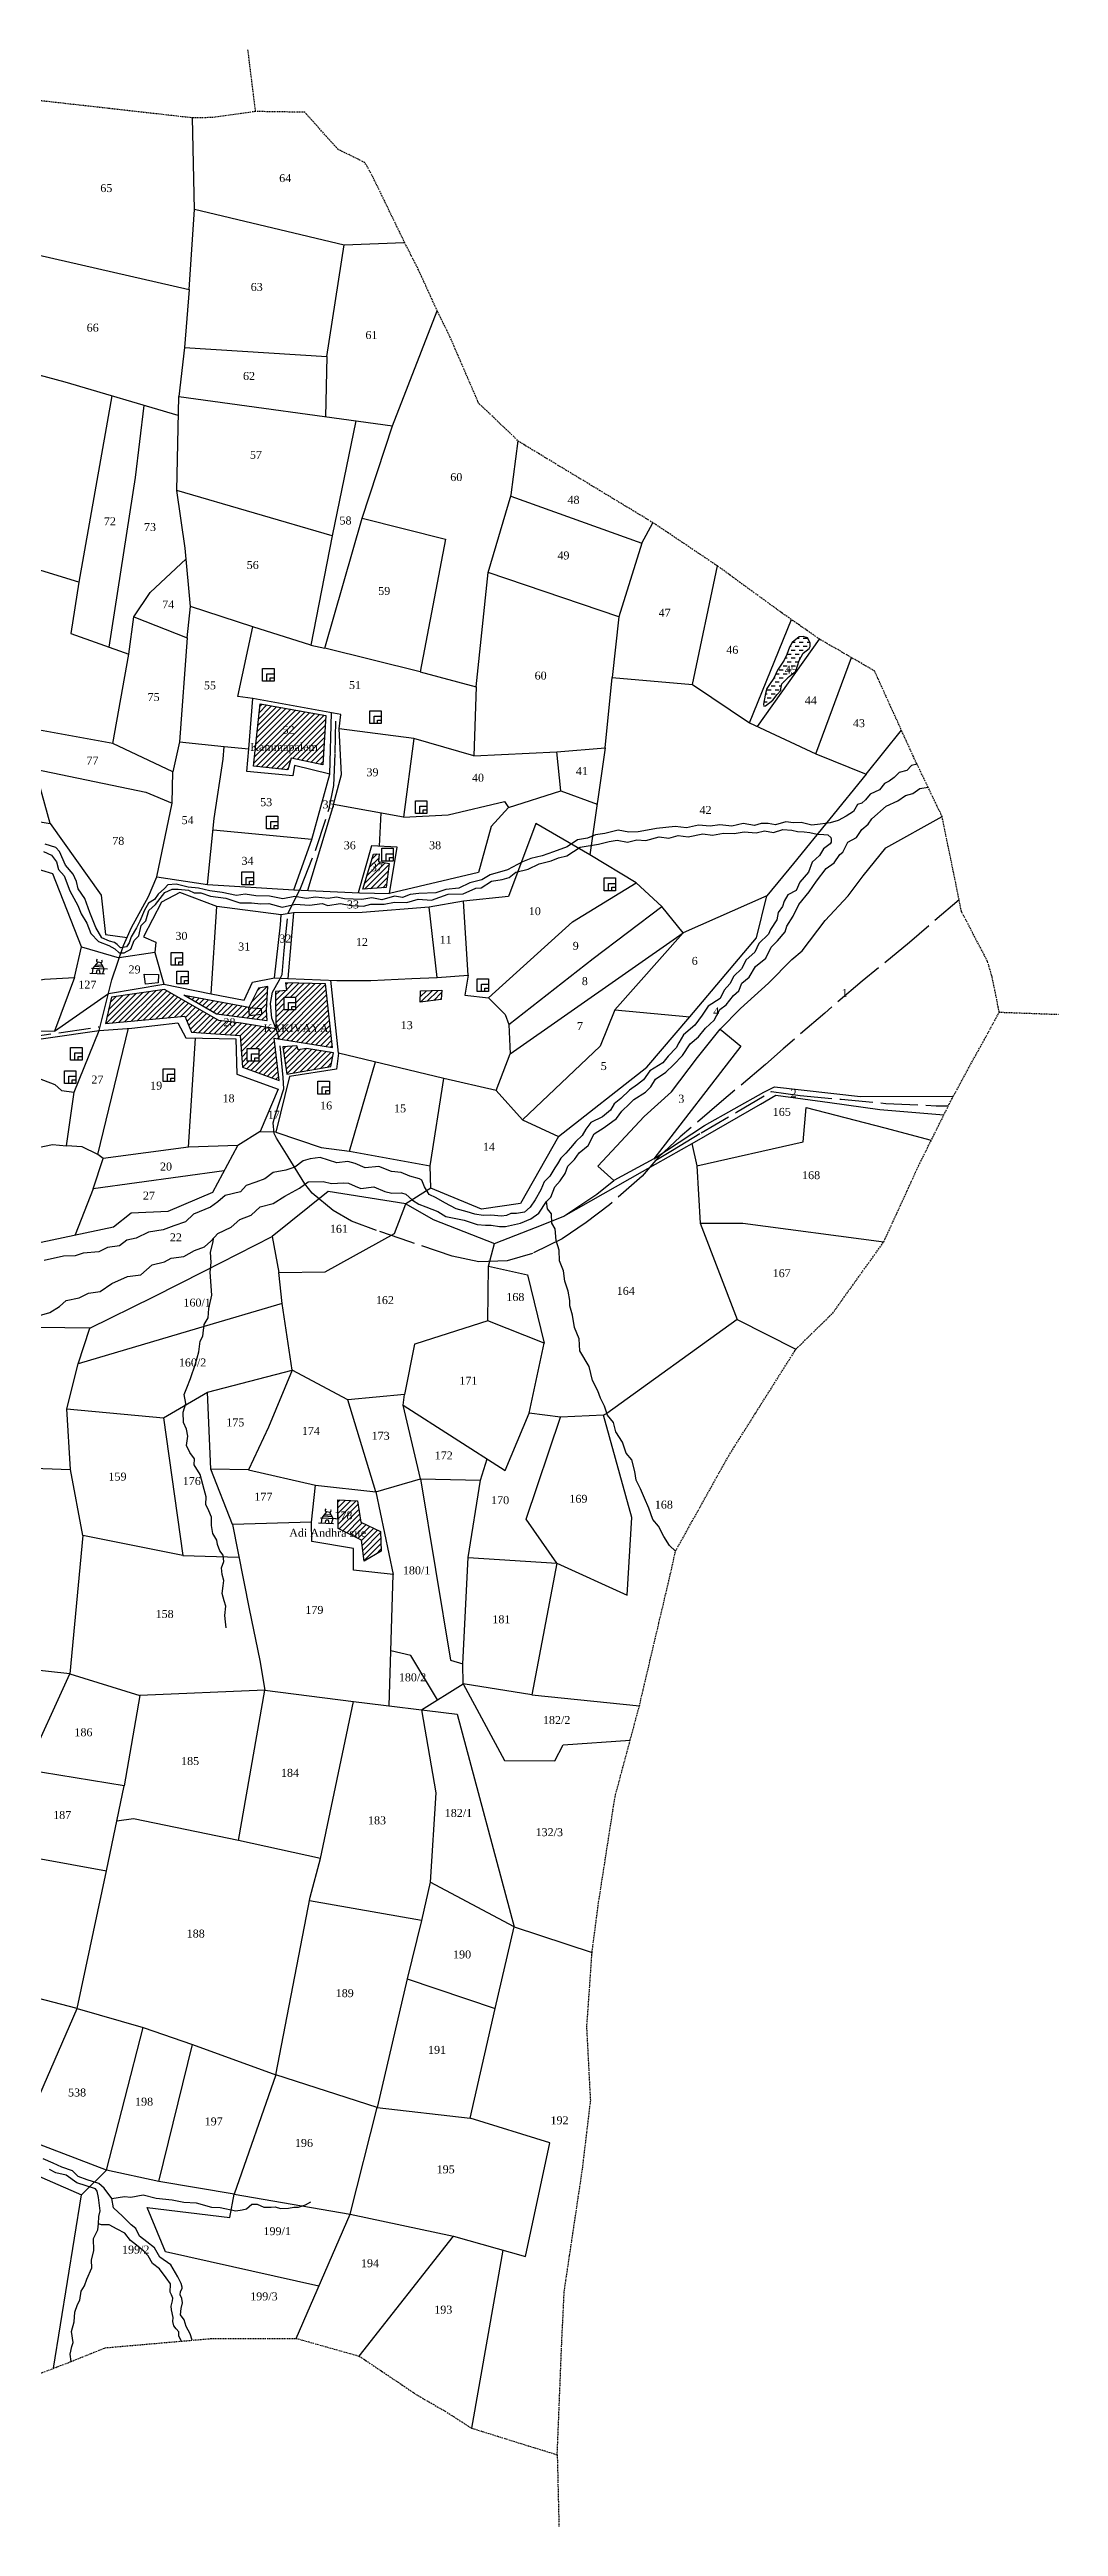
# Model space of a CAD drawing. Header units: millimetres. Extents: x -1313 to 15, y 257 to 1739.
# Drawn here: x -364 to 15, y 807 to 1739 of the extents above; entities that cross this region are included whole.
import ezdxf

# ---------------------------------------------------------------- set-up
doc = ezdxf.new("R2010")
doc.units = ezdxf.units.MM
doc.header["$MEASUREMENT"] = 0
doc.linetypes.add('ACAD_ISO02W100', pattern=[15, 12, -3])
doc.linetypes.add('BORDER', pattern=[1.75, 0.5, -0.25, 0.5, -0.25, 0, -0.25])
for name, color, linetype in [('CARTTRACK', 30, 'ACAD_ISO02W100'), ('NALA', 4, 'Continuous'), ('SQUAREWELL', 5, 'Continuous'), ('SURVEY_BND', 7, 'Continuous'), ('SURVEY_NO', 7, 'Continuous'), ('VILLAGE_AREA', 1, 'Continuous'), ('WATER_BODY', 4, 'Continuous')]:
    doc.layers.add(name, color=color, linetype=linetype)
doc.layers.add('VILL_BOUNDARY', color=6, linetype='BORDER', lineweight=30)
doc.styles.get("Standard").update_dxf_attribs({"font": 'times.ttf'})

# ---------------------------------------------------------------- blocks, each defined once
blk = doc.blocks.new('1')
at = {"layer": 'VILLAGE_AREA'}
for points in [[(-349.38, 1391.95), (-343.8, 1391.68)], [(-348.63, 1393.79), (-342.61, 1393.51)], [(-348.26, 1391.9), (-348.06, 1393.76), (-346.21, 1396.03)], [(-347.46, 1394.5), (-344.3, 1394.28)], [(-347.02, 1395.04), (-344.47, 1394.94)], [(-346.86, 1391.83), (-346.57, 1393.09), (-345.78, 1393.11), (-345.54, 1391.76)], [(-344.47, 1391.71), (-343.91, 1393.57), (-345.12, 1395.76), (-346.21, 1396.03)]]:
    blk.add_lwpolyline(points, dxfattribs=at)
for centre, radius, start, end in [((-346.25, 1396.64), 0.612, 123.29289, 273.62181), ((-345.43, 1396.46), 0.768, 293.70756, 27.17303)]:
    blk.add_arc(centre, radius, start, end, dxfattribs=at)

msp = doc.modelspace()

# ---------------------------------------------------------------- hatches: boundary and pattern name
at = {"layer": 'VILLAGE_AREA'}
h = msp.add_hatch(dxfattribs=at)
h.set_pattern_fill('ANSI31', color=256, scale=12, style=0)
h.paths.add_polyline_path([(-285.3, 1493.28), (-287.75, 1469.79), (-274.79, 1468.36), (-273.59, 1472.82), (-261.72, 1470.28), (-260.56, 1488.86)])
h.paths.add_polyline_path([(-289.97, 1473.59), (-263.11, 1473.59), (-263.11, 1479.63), (-289.97, 1479.63)], flags=9)
h.paths.add_polyline_path([(-277.58, 1481.14), (-271.63, 1481.14), (-271.63, 1485.71), (-277.58, 1485.71)], flags=24)
h = msp.add_hatch(dxfattribs=at)
h.set_pattern_fill('ANSI31', color=256, scale=12, style=0)
h.paths.add_polyline_path([(-246.61, 1423.47), (-237.82, 1424.1), (-236.74, 1433.12), (-240.76, 1433.95), (-240.48, 1436.77), (-242.59, 1436.73)])
h.paths.add_polyline_path([(-244.35, 1429.42), (-238.39, 1429.42), (-238.39, 1434), (-244.35, 1434)], flags=24)
h = msp.add_hatch(dxfattribs=at)
h.set_pattern_fill('ANSI31', color=256, scale=12, style=0)
h.paths.add_polyline_path([(-284.9, 1378.63), (-284.73, 1376.31), (-289.27, 1375.87), (-289.54, 1378.98), (-313.75, 1383.54), (-301.64, 1376.55), (-282.62, 1374.06), (-282.84, 1377.98), (-282.31, 1386.92), (-285.88, 1386.29), (-289.54, 1378.98)])
h.paths.add_polyline_path([(-289.54, 1378.98), (-289.27, 1375.87), (-284.73, 1376.31), (-284.9, 1378.63)], flags=17)
h.paths.add_polyline_path([(-291.94, 1356.55), (-278.07, 1351.49), (-280, 1367.42), (-278.06, 1367.11), (-278.76, 1369.53), (-279.3, 1370.98), (-292.44, 1373.07), (-300.8, 1374.1), (-321.25, 1385.71), (-341.19, 1382.86), (-343.48, 1373.01), (-313.61, 1375.72), (-311.11, 1369.65), (-292.74, 1368.44)])
h.paths.add_polyline_path([(-290.09, 1363.57), (-285.79, 1363.57), (-285.79, 1358.78), (-290.09, 1358.78)], flags=16)
h.paths.add_polyline_path([(-258.71, 1356.77), (-257.68, 1361.94), (-267.81, 1363.49), (-270.92, 1363.1), (-271.49, 1364.52), (-276.74, 1364.16), (-275.22, 1353.92)])
h.paths.add_polyline_path([(-284.7, 1368.87), (-259.3, 1368.87), (-259.3, 1373.47), (-284.7, 1373.47)], flags=9)
h.paths.add_polyline_path([(-299.81, 1371.1), (-293.86, 1371.1), (-293.86, 1375.67), (-299.81, 1375.67)], flags=24)
h = msp.add_hatch(dxfattribs=at)
h.set_pattern_fill('ANSI31', color=256, scale=12, style=0)
h.paths.add_polyline_path([(-260.63, 1387.86), (-275.69, 1388.3), (-275.31, 1385.41), (-279.44, 1385.05), (-279.3, 1370.98), (-278.76, 1369.53), (-278.06, 1367.11), (-258.06, 1363.93)])
h.paths.add_polyline_path([(-271.89, 1378.09), (-273.29, 1378.09), (-274.56, 1378.09), (-276.19, 1378.09), (-276.19, 1382.89), (-271.89, 1382.89)], flags=16)
h.paths.add_polyline_path([(-284.7, 1368.87), (-259.3, 1368.87), (-259.3, 1373.47), (-284.7, 1373.47)], flags=9)
h = msp.add_hatch(dxfattribs=at)
h.set_pattern_fill('ANSI31', color=256, scale=12, style=0)
h.paths.add_polyline_path([(-224.89, 1385.24), (-225.09, 1381.01), (-217.13, 1381.98), (-216.94, 1385.47)])
h = msp.add_hatch(dxfattribs=at)
h.set_pattern_fill('ANSI31', color=256, scale=12, style=0)
h.paths.add_polyline_path([(-246.14, 1170.57), (-239.78, 1174.39), (-239.95, 1181.81), (-247.38, 1185.3), (-248.67, 1193.33), (-255.99, 1193.73), (-255.88, 1182.93), (-247.15, 1178.49)])
h.paths.add_polyline_path([(-275.08, 1178.94), (-245.22, 1178.94), (-245.22, 1183.64), (-275.08, 1183.64)], flags=9)
h.paths.add_polyline_path([(-258.07, 1185.51), (-249.89, 1185.51), (-249.89, 1190.09), (-258.07, 1190.09)], flags=9)
at = {"layer": 'WATER_BODY'}
h = msp.add_hatch(dxfattribs=at)
h.set_pattern_fill('DASH', color=256, scale=12, style=0)
h.paths.add_polyline_path([(-80.99, 1512.26), (-78.73, 1514.03), (-78.3, 1514.87), (-78.3, 1516.21), (-78.73, 1516.99), (-79.36, 1518.05), (-80.92, 1518.61), (-82.54, 1518.4), (-85.16, 1516.36), (-86.15, 1514.59), (-87.07, 1511.84), (-88.13, 1509.65), (-90.6, 1505.91), (-92.01, 1502.95), (-93.64, 1500.48), (-94.7, 1499), (-95.19, 1497.09), (-95.69, 1494.55), (-95.9, 1493.07), (-95.83, 1492.36), (-95.12, 1492.5), (-92.36, 1494.69), (-90.74, 1496.74), (-89.4, 1498.29), (-89.4, 1498.93), (-89.04, 1500.76), (-86.29, 1503.51), (-83.67, 1505.56), (-82.54, 1509.51)])
h.paths.add_polyline_path([(-88.66, 1503.74), (-82.71, 1503.74), (-82.71, 1508.31), (-88.66, 1508.31)], flags=24)

# ---------------------------------------------------------------- linework, layer by layer
at = {"layer": 'CARTTRACK'}
for points in [[(-22.33, 1419.54), (-40.98, 1403.44), (-58.74, 1388.9), (-72.85, 1376.88), (-88.45, 1363.42), (-95.19, 1357.55), (-111.67, 1343.62), (-127.19, 1330.32), (-135.37, 1322.67), (-136.39, 1321.5), (-141.49, 1315.47), (-153.87, 1304.67), (-162.59, 1298.11), (-171.69, 1291.92), (-182.74, 1286.44), (-192.38, 1283.63), (-202.96, 1283.23), (-213.05, 1285.35), (-228.88, 1290.76), (-241.43, 1295.06), (-250.83, 1298.58), (-257.73, 1302.58), (-265.72, 1309.07), (-268.5, 1312.58), (-274.69, 1322.83), (-279.08, 1329.8), (-279.94, 1331.6), (-280.33, 1335.51), (-279.55, 1338.33), (-276.33, 1348.42), (-276.57, 1352.65), (-277.98, 1366.81), (-278.76, 1369.53), (-280.8, 1375.01), (-281.35, 1380.42), (-280.64, 1384.8), (-277.98, 1389.34), (-276.96, 1391.45), (-276.25, 1400.38), (-274.76, 1414.46), (-269.9, 1424.09), (-264.25, 1438.47), (-259.31, 1453.81), (-257.51, 1462.5), (-257.03, 1474.71), (-256.79, 1488.57)], [(-823.74, 1394), (-794.67, 1392.4), (-767.27, 1391.77), (-744.65, 1391.21), (-733.18, 1390.1), (-717.34, 1388.01), (-697.27, 1381.48), (-677.99, 1376.95), (-651.62, 1370.03), (-623.45, 1365.45), (-604.09, 1362.9), (-583.86, 1369.35), (-569.28, 1368.95), (-537.42, 1367.92), (-508.43, 1368.07), (-475.93, 1369.67), (-450.13, 1371.74), (-424.41, 1369.83), (-397, 1367.68), (-386.33, 1366.96), (-375.83, 1367.28), (-345.88, 1371.74)], [(-136.39, 1321.5), (-130.11, 1325.32), (-119.35, 1331.8), (-106, 1339.64), (-92.94, 1347.34), (-82.12, 1345.92), (-66.66, 1344.43), (-49.85, 1342.89), (-30.96, 1342.02), (-26.36, 1341.92)]]:
    msp.add_lwpolyline(points, dxfattribs=at)
at = {"layer": 'NALA'}
for points in [[(-38.14, 1470.56), (-40.17, 1470.08), (-42.03, 1468.16), (-44.88, 1467.36), (-46.8, 1465.56), (-48.6, 1464.14), (-50.4, 1463.33), (-52.32, 1460.85), (-55.73, 1459.31), (-57.47, 1457.14), (-58.89, 1455.9), (-60.57, 1455.41), (-61.99, 1452.74), (-64.78, 1450.95), (-67.76, 1449.34), (-70.86, 1448.41), (-74.64, 1447.91), (-77.68, 1447.54), (-81.71, 1448.59), (-84.56, 1448.41), (-87.54, 1448.84), (-91.32, 1447.73), (-94.17, 1448.22), (-96.76, 1448.19), (-99.24, 1447.51), (-103.51, 1448.19), (-107.79, 1447.2), (-112.38, 1447.76), (-115.98, 1447.26), (-120.32, 1447.57), (-124.9, 1446.58), (-129.12, 1447.14), (-136.13, 1446.33), (-139.47, 1445.65), (-143.01, 1445.09), (-146.54, 1444.91), (-150.56, 1445.76), (-155.64, 1444.4), (-159.11, 1443.9), (-162.15, 1442.67), (-165.81, 1442.11), (-169.72, 1439.45), (-174.92, 1437.59), (-179.14, 1436.04), (-183.48, 1435.05), (-186.58, 1433.81), (-192.16, 1430.84), (-198.67, 1428.86), (-201.83, 1427), (-206.36, 1425.89), (-210.55, 1423.86), (-215.45, 1423.43), (-219.17, 1422.07), (-225.56, 1421.88), (-228.84, 1421.51), (-231.76, 1420.39), (-234.73, 1420.83), (-239.45, 1419.47), (-243.29, 1420.21), (-246.95, 1419.59), (-253.52, 1419.84), (-256.56, 1420.52), (-259.66, 1420.02), (-264.48, 1420.52), (-267.77, 1420.02), (-272.17, 1420.71), (-276.76, 1419.9), (-281.72, 1420.89), (-286.92, 1420.95), (-290.83, 1421.57), (-294.12, 1421.08), (-299.57, 1422.19), (-304.22, 1422.93), (-308.38, 1423.93), (-312.34, 1424.3), (-316.81, 1425.41), (-319.97, 1425.1), (-321.27, 1423.74), (-323.61, 1421.68), (-324.97, 1419.64), (-327.26, 1418.21), (-328.75, 1415.55), (-330.55, 1411.4), (-331.79, 1408.99), (-333.71, 1405.58), (-334.46, 1403.29), (-335.57, 1401.8), (-337.74, 1401.43), (-338.98, 1402.67), (-340.1, 1403.41), (-341.9, 1403.91), (-344.81, 1405.15), (-347.11, 1409.05), (-349.28, 1414.75), (-351.2, 1419.95), (-353.74, 1423.6), (-354.3, 1426.39), (-355.57, 1429.16), (-358.42, 1432.57), (-360.71, 1437.71), (-362.08, 1439.19), (-366.17, 1440.43)], [(-370.04, 1262.53), (-364.32, 1264.22), (-360.69, 1266.44), (-358.16, 1268.75), (-353.37, 1269.75), (-349.86, 1271.44), (-345.48, 1272.14), (-341.04, 1275.12), (-335.2, 1277.74), (-330.17, 1278.38), (-325.91, 1282.12), (-321.17, 1283.29), (-318.78, 1284.63), (-313.93, 1285.21), (-309.95, 1287.55), (-306.23, 1288.87), (-303.78, 1291.03), (-301.21, 1293.95), (-296.18, 1296.28), (-292.91, 1299.14), (-288.64, 1300.78), (-285.25, 1303.93), (-280.4, 1305.27), (-276.02, 1307.96), (-270.44, 1310.97), (-267.17, 1313.36), (-261.56, 1313.48), (-258.46, 1312.78), (-253.9, 1313.01), (-251.97, 1312.9), (-249.52, 1311.79), (-247.36, 1310.85), (-242.45, 1311.44), (-238.3, 1309.74), (-235.73, 1309.16), (-232.1, 1309.28), (-230.47, 1308.69), (-227.95, 1306.48), (-225.5, 1304.96), (-222.87, 1303.97), (-218.37, 1302.16), (-215.39, 1300.29), (-208.56, 1298.92), (-203.65, 1297.29), (-200.5, 1297.11), (-198.33, 1297.06), (-195.24, 1296.53), (-192.96, 1296.53), (-187.35, 1297.76), (-183.43, 1299.39), (-180.39, 1301.61), (-177.47, 1305.93), (-175.89, 1307.62), (-174.38, 1311.53), (-172.39, 1313.75), (-170.55, 1316.54), (-169.5, 1319.28), (-166.99, 1321.79), (-165.29, 1324.3), (-161.85, 1327.04), (-159.63, 1331.42), (-155.89, 1333.76), (-151.15, 1337.2), (-149.15, 1339.98), (-146.29, 1342.78), (-144.65, 1344.36), (-140.33, 1347.1), (-138.34, 1349.15), (-136.53, 1351.95), (-132.67, 1354.63), (-129.81, 1357.43), (-126.35, 1360.93), (-123.54, 1365.31), (-120.33, 1367.93), (-117.7, 1371.14), (-114.43, 1374.18), (-112.38, 1378.26), (-109.93, 1380.01), (-107.24, 1383.51), (-105.23, 1385.25), (-104.01, 1388.11), (-101.32, 1390.33), (-98.92, 1394.41), (-95.07, 1397.51), (-93.02, 1401.71), (-90.63, 1404.1), (-87.75, 1407.47), (-87.1, 1409.58), (-84.77, 1413.31), (-82.6, 1417.75), (-78.69, 1422.47), (-75.94, 1426.56), (-72.37, 1431.22), (-69.27, 1433.38), (-67.22, 1436.59), (-66, 1437.46), (-64.13, 1441.2), (-60.91, 1443.01), (-58.87, 1445.92), (-56.47, 1447.97), (-55.13, 1450.01), (-49.8, 1454.72), (-45.41, 1456.76), (-42.43, 1458.75), (-39.69, 1459.56), (-37.11, 1461.37), (-33.99, 1461.88)], [(-366.73, 1437.66), (-363.75, 1436.3), (-361.89, 1433.76), (-361.09, 1430.91), (-358.98, 1428.56), (-356.84, 1422.93), (-353.8, 1417.42), (-352.56, 1414.26), (-350.45, 1410.67), (-348.97, 1406.83), (-346.11, 1403.86), (-342.13, 1402.28), (-339.96, 1401.05), (-338.29, 1399.5), (-336.43, 1399.56), (-333.95, 1400.92), (-332.59, 1404.14), (-330.91, 1406), (-329.98, 1409.78), (-328.31, 1411.63), (-327.13, 1415.47), (-324.65, 1417.76), (-321.1, 1422.2), (-318.31, 1423.5), (-316.08, 1423.5), (-312.23, 1423.13), (-310.13, 1422.14), (-307.58, 1422.08), (-303.93, 1420.84), (-298.16, 1420.09), (-292.89, 1418.42), (-288.55, 1418.42), (-284.95, 1417.99), (-281.92, 1418.05), (-277.02, 1416.69), (-271.93, 1417.86), (-266.66, 1417.49), (-261.89, 1418.05), (-259.79, 1417.42), (-255.14, 1418.16), (-250.92, 1417.42), (-246.34, 1417.11), (-243.67, 1417.85), (-238.59, 1417.85), (-234.74, 1418.66), (-230.09, 1418.47), (-225.75, 1419.71), (-220.79, 1419.4), (-214.47, 1421.63), (-208.83, 1421.75), (-204.05, 1423.92), (-202.13, 1424.04), (-198.16, 1426.46), (-194.19, 1427.08), (-191.54, 1427.84), (-189.06, 1429.88), (-184.48, 1431), (-180.32, 1433.04), (-175.73, 1434.16), (-173.07, 1435.33), (-169.91, 1436.08), (-164.82, 1439.3), (-157.94, 1440.41), (-153.91, 1441.46), (-150.9, 1441.92), (-147.06, 1441.24), (-143.52, 1442.05), (-140.17, 1441.86), (-135.15, 1443.22), (-131.49, 1442.73), (-127.96, 1443.66), (-124.24, 1443.22), (-118.72, 1444.34), (-115.13, 1443.78), (-110.97, 1444.59), (-106.88, 1444.46), (-103.16, 1445.08), (-98.63, 1444.71), (-95.47, 1445.45), (-92.12, 1444.83), (-88.67, 1446.01), (-85.19, 1445.76), (-83.08, 1445.2), (-80.6, 1445.02), (-78.5, 1444.83), (-75.71, 1444.21), (-73.16, 1444.09), (-71.74, 1443.96), (-70.56, 1442.97), (-70.44, 1442.35), (-70.44, 1441.24), (-70.81, 1440.56), (-73.29, 1438.64), (-74.84, 1436.16), (-77.57, 1433.62), (-78.93, 1429.91), (-82.22, 1426.13), (-83.64, 1423.03), (-86.68, 1421.43), (-88.17, 1418.96), (-88.79, 1416.98), (-90.34, 1414.68), (-90.9, 1411.96), (-93.32, 1408.37), (-94.06, 1406.57), (-97.6, 1403.1), (-99.21, 1399.76), (-102.39, 1396.86), (-104.18, 1393.52), (-107.04, 1390.73), (-108.52, 1387.82), (-110.63, 1385.53), (-112.18, 1382.37), (-116.65, 1379.46), (-119, 1376.06), (-121.68, 1372.3), (-125.96, 1368.64), (-127.76, 1365.73), (-128.69, 1363.81), (-131.72, 1360.72), (-133.71, 1358.12), (-138.61, 1355.08), (-141.02, 1351.74), (-143.27, 1350.02), (-146.25, 1347.85), (-149.53, 1344.76), (-152.01, 1342.71), (-153.5, 1340.3), (-156.48, 1337.88), (-160.88, 1335.65), (-162.74, 1333.18), (-164.1, 1330.76), (-166.49, 1328.5), (-168.47, 1326.14), (-170.21, 1324.16), (-172.19, 1322.3), (-173.43, 1320.2), (-174.36, 1318.59), (-176.28, 1315.55), (-178.39, 1313.32), (-179.63, 1310.35), (-181.75, 1306.59), (-183.68, 1303.8), (-185.85, 1302.01), (-188.76, 1301.51), (-190.99, 1301.45), (-192.54, 1300.65), (-194.4, 1300.4), (-198.43, 1300.77), (-201.41, 1300.65), (-204.51, 1301.2), (-207.42, 1302.13), (-211.45, 1303.18), (-215.73, 1305.41), (-219.02, 1307.33), (-221.68, 1308.63), (-223.41, 1311.51), (-224.46, 1314.05), (-225.33, 1314.55), (-228.99, 1315.48), (-232.15, 1316.84), (-235.87, 1317.27), (-240.58, 1319.13), (-245.73, 1318.7), (-249.51, 1320.31), (-252.3, 1320.99), (-256.45, 1320.55), (-262.65, 1322.54), (-266.37, 1322.04), (-269.04, 1321.24), (-272.2, 1318.94), (-275.55, 1317.77), (-280.39, 1316.9), (-283.49, 1314.55), (-286.81, 1313.22), (-290.53, 1312.05), (-292.63, 1309.63), (-298.4, 1308.27), (-301.19, 1305.79), (-303.98, 1303.87), (-310.3, 1301.21), (-313.28, 1298.36), (-317.68, 1296.81), (-321.77, 1295.33), (-327.29, 1294.4), (-331.92, 1292.19), (-335.39, 1291.45), (-338.18, 1289.28), (-342.64, 1288.66), (-345.93, 1286.99), (-351.82, 1286.56), (-354.79, 1285.51), (-359.2, 1285.44), (-366.45, 1283.71)], [(-128.98, 1174.41), (-131.25, 1176.48), (-133.39, 1179.91), (-135.36, 1183.76), (-137.5, 1186.33), (-139.05, 1190.61), (-140.67, 1194.37), (-142.13, 1197.8), (-143.84, 1201.13), (-144.27, 1204.3), (-145.48, 1208.73), (-147.62, 1211.3), (-148.91, 1215.41), (-151.39, 1219.26), (-152.34, 1222.77), (-154.56, 1225.5), (-155.68, 1229.01), (-157.22, 1232.01), (-158.16, 1234.75), (-160.24, 1238.67), (-161.52, 1243.89), (-165.04, 1249.71), (-165.29, 1254.25), (-167.01, 1258.53), (-167.78, 1263.15), (-168.81, 1266.74), (-168.81, 1268.71), (-169.41, 1272.28), (-170.61, 1275.96), (-171.12, 1279.9), (-172.67, 1283.58), (-172.75, 1287.69), (-173.95, 1291.28), (-174.3, 1295.65), (-175.58, 1297.76), (-175.67, 1301.27), (-177.21, 1303.24), (-177.47, 1305.93)], [(-297.99, 1145.57), (-298.28, 1147.81), (-298.47, 1150.18), (-298.13, 1153.7), (-298.81, 1155.69), (-299.55, 1158.47), (-299.1, 1161.28), (-298.87, 1163.33), (-299.55, 1165.54), (-299.84, 1168.1), (-298.87, 1170.54), (-299.21, 1172.92), (-300.46, 1174.45), (-301.31, 1176.84), (-301.48, 1178.49), (-303.08, 1181.04), (-303.53, 1183.98), (-303.53, 1187.16), (-304.55, 1189.54), (-305.69, 1191.93), (-305.52, 1194.88), (-306.26, 1197.55), (-307.85, 1203.2), (-310.07, 1206.84), (-309.96, 1209.11), (-311.72, 1211.55), (-312.97, 1214.11), (-312.46, 1217.68), (-312.97, 1220.29), (-314.05, 1222.85), (-314.17, 1226.65), (-313.26, 1230), (-313.88, 1233.29), (-312.86, 1235.79), (-311.44, 1239.37), (-309.56, 1244.92), (-308.37, 1249.41), (-307.8, 1253.44), (-306.77, 1255.31), (-306.26, 1259.69), (-304.78, 1262.13), (-304.5, 1265.68), (-303.42, 1270.74), (-304.1, 1279.42), (-303.65, 1283), (-303.87, 1286.96), (-302.91, 1290.82), (-302.76, 1292.19)], [(-310.79, 877.45), (-311.63, 879.85), (-313.09, 882.59), (-313.85, 885.16), (-315.19, 887.03), (-314.9, 889.36), (-314.49, 891.47), (-314.66, 893.16), (-315.37, 894.5), (-315.25, 895.84), (-314.55, 896.89), (-314.61, 897.42), (-314.9, 898.76), (-316.24, 901.26), (-318.87, 905.81), (-323.02, 908.73), (-324.95, 912.17), (-327.87, 914.45), (-330.62, 916.55), (-332.02, 919.47), (-333.83, 920.87), (-337, 924.18), (-340.45, 927.33), (-341.03, 930.78), (-343.9, 934.63), (-345.88, 936.38), (-350.27, 937.84), (-353.66, 939.12), (-355.82, 941.17), (-359.79, 942.57), (-363.06, 944.03), (-366.89, 945.77)], [(-356.33, 869.45), (-356.74, 872.2), (-356.13, 875.05), (-355.61, 876.6), (-356.22, 880.75), (-355.18, 884.38), (-355.01, 888.01), (-353.97, 890.86), (-353.02, 892.5), (-352.58, 895.96), (-351.29, 897.94), (-350.42, 900.45), (-348.6, 904.66), (-348.68, 907.6), (-347.82, 911.23), (-347.99, 915.72), (-346.35, 919.01), (-346.09, 921.25), (-345.92, 924.02), (-345.48, 926.09), (-346, 931.19), (-346.53, 933.57), (-347.22, 934.44), (-354.23, 936.68), (-358.21, 939.54), (-362.1, 940.49), (-364.52, 941.7)], [(-341.03, 930.78), (-336.24, 931.58), (-333.88, 931.27), (-329.22, 932.18), (-324.32, 930.85), (-318.33, 930.31), (-313.98, 929.4), (-309.32, 929.16), (-303.57, 927.53), (-300.31, 927.41), (-294.38, 926.14), (-292.02, 926.5), (-290.39, 926.86), (-288.39, 928.62), (-286.4, 928.62), (-283.92, 927.53), (-281.13, 927.53), (-279.62, 927.59), (-277.56, 927.05), (-274.54, 927.17), (-272.6, 927.53), (-270.85, 927.47), (-268.21, 928.43), (-266.21, 929.52)], [(-314.89, 877.1), (-315.84, 878.92), (-315.78, 880.56), (-316.89, 881.72), (-317.71, 882.83), (-318.06, 884.47), (-317.94, 886.04), (-318.64, 888.9), (-318.7, 890.25), (-318.17, 892.29), (-318.12, 893.22), (-318.58, 894.51), (-319.05, 895.5), (-319.05, 896.61), (-318.93, 897.37), (-318.99, 898.71), (-320.63, 900.98), (-323.09, 904.3), (-325.78, 906.28), (-327.42, 909.2), (-329.05, 910.95), (-331.8, 913.23), (-334.08, 914.92), (-336.12, 917.72), (-339.04, 919.3), (-342.02, 920.93), (-343.78, 920.87), (-344.89, 920.87), (-346.09, 921.25)]]:
    msp.add_lwpolyline(points, dxfattribs=at)
at = {"layer": 'SQUAREWELL'}
for points in [[(-284.33, 1506.53), (-280.03, 1506.53), (-280.03, 1501.74), (-284.33, 1501.74)], [(-282.71, 1504.48), (-280.03, 1504.48), (-280.03, 1501.74), (-282.71, 1501.74)], [(-281.43, 1503.05), (-280.03, 1503.05), (-280.03, 1501.74), (-281.43, 1501.74)], [(-243.99, 1490.6), (-239.69, 1490.6), (-239.69, 1485.81), (-243.99, 1485.81)], [(-242.36, 1488.55), (-239.69, 1488.55), (-239.69, 1485.81), (-242.36, 1485.81)], [(-241.08, 1487.12), (-239.69, 1487.12), (-239.69, 1485.81), (-241.08, 1485.81)], [(-226.81, 1456.79), (-222.52, 1456.79), (-222.52, 1451.99), (-226.81, 1451.99)], [(-225.19, 1454.74), (-222.52, 1454.74), (-222.52, 1451.99), (-225.19, 1451.99)], [(-282.86, 1450.97), (-278.56, 1450.97), (-278.56, 1446.18), (-282.86, 1446.18)], [(-281.23, 1448.92), (-278.56, 1448.92), (-278.56, 1446.18), (-281.23, 1446.18)], [(-279.95, 1447.49), (-278.56, 1447.49), (-278.56, 1446.18), (-279.95, 1446.18)], [(-223.91, 1453.31), (-222.52, 1453.31), (-222.52, 1451.99), (-223.91, 1451.99)], [(-239.46, 1438.89), (-235.16, 1438.89), (-235.16, 1434.1), (-239.46, 1434.1)], [(-237.83, 1436.85), (-235.16, 1436.85), (-235.16, 1434.1), (-237.83, 1434.1)], [(-292.1, 1429.99), (-287.8, 1429.99), (-287.8, 1425.19), (-292.1, 1425.19)], [(-290.47, 1427.94), (-287.8, 1427.94), (-287.8, 1425.19), (-290.47, 1425.19)], [(-289.2, 1426.51), (-287.8, 1426.51), (-287.8, 1425.19), (-289.2, 1425.19)], [(-236.56, 1435.41), (-235.16, 1435.41), (-235.16, 1434.1), (-236.56, 1434.1)], [(-155.86, 1427.71), (-151.57, 1427.71), (-151.57, 1422.91), (-155.86, 1422.91)], [(-154.24, 1425.66), (-151.57, 1425.66), (-151.57, 1422.91), (-154.24, 1422.91)], [(-152.96, 1424.23), (-151.57, 1424.23), (-151.57, 1422.91), (-152.96, 1422.91)], [(-318.74, 1399.68), (-314.44, 1399.68), (-314.44, 1394.88), (-318.74, 1394.88)], [(-317.11, 1397.63), (-314.44, 1397.63), (-314.44, 1394.88), (-317.11, 1394.88)], [(-316.59, 1392.64), (-312.29, 1392.64), (-312.29, 1387.85), (-316.59, 1387.85)], [(-315.84, 1396.2), (-314.44, 1396.2), (-314.44, 1394.88), (-315.84, 1394.88)], [(-314.96, 1390.59), (-312.29, 1390.59), (-312.29, 1387.85), (-314.96, 1387.85)], [(-313.69, 1389.16), (-312.29, 1389.16), (-312.29, 1387.85), (-313.69, 1387.85)], [(-203.65, 1389.79), (-199.35, 1389.79), (-199.35, 1385), (-203.65, 1385)], [(-276.19, 1382.89), (-271.89, 1382.89), (-271.89, 1378.09), (-276.19, 1378.09)], [(-274.56, 1380.84), (-271.89, 1380.84), (-271.89, 1378.09), (-274.56, 1378.09)], [(-202.02, 1387.74), (-199.35, 1387.74), (-199.35, 1385), (-202.02, 1385)], [(-200.75, 1386.31), (-199.35, 1386.31), (-199.35, 1385), (-200.75, 1385)], [(-273.29, 1379.41), (-271.89, 1379.41), (-271.89, 1378.09), (-273.29, 1378.09)], [(-356.56, 1363.96), (-352.26, 1363.96), (-352.26, 1359.17), (-356.56, 1359.17)], [(-354.93, 1361.91), (-352.26, 1361.91), (-352.26, 1359.17), (-354.93, 1359.17)], [(-290.09, 1363.57), (-285.79, 1363.57), (-285.79, 1358.78), (-290.09, 1358.78)], [(-288.46, 1361.52), (-285.79, 1361.52), (-285.79, 1358.78), (-288.46, 1358.78)], [(-358.88, 1355.18), (-354.59, 1355.18), (-354.59, 1350.39), (-358.88, 1350.39)], [(-357.26, 1353.14), (-354.59, 1353.14), (-354.59, 1350.39), (-357.26, 1350.39)], [(-355.98, 1351.71), (-354.59, 1351.71), (-354.59, 1350.39), (-355.98, 1350.39)], [(-353.66, 1360.48), (-352.26, 1360.48), (-352.26, 1359.17), (-353.66, 1359.17)], [(-321.78, 1355.91), (-317.48, 1355.91), (-317.48, 1351.12), (-321.78, 1351.12)], [(-320.15, 1353.87), (-317.48, 1353.87), (-317.48, 1351.12), (-320.15, 1351.12)], [(-318.87, 1352.44), (-317.48, 1352.44), (-317.48, 1351.12), (-318.87, 1351.12)], [(-287.19, 1360.09), (-285.79, 1360.09), (-285.79, 1358.78), (-287.19, 1358.78)], [(-263.51, 1351.2), (-259.21, 1351.2), (-259.21, 1346.41), (-263.51, 1346.41)], [(-261.88, 1349.15), (-259.21, 1349.15), (-259.21, 1346.41), (-261.88, 1346.41)], [(-260.6, 1347.72), (-259.21, 1347.72), (-259.21, 1346.41), (-260.6, 1346.41)]]:
    msp.add_lwpolyline(points, close=True, dxfattribs=at)
at = {"layer": 'SURVEY_BND'}
for points in [[(-374.93, 1663.55), (-311.95, 1649.12), (-309.95, 1679.33), (-310.74, 1713.71)], [(-310, 1679.43), (-253.69, 1666.01), (-231.04, 1666.8)], [(-311.95, 1649.12), (-313.68, 1627.37), (-260.15, 1624.01), (-253.69, 1666.01)], [(-316.03, 1601.75), (-358.62, 1614.33), (-383.47, 1620.91), (-377.2, 1650.42)], [(-313.68, 1627.37), (-315.89, 1608.85), (-235.48, 1597.87), (-218.61, 1641.1)], [(-260.15, 1624.01), (-260.63, 1601.31)], [(-341.01, 1609.13), (-353.49, 1538.99), (-411.52, 1556.88), (-389.61, 1503.64), (-432.23, 1511.52), (-423.54, 1557.6)], [(-342.06, 1514.55), (-332.08, 1578.45), (-328.83, 1605.54)], [(-249.3, 1599.76), (-258.1, 1556.44), (-316.57, 1573.49), (-315.89, 1608.85)], [(-266.17, 1515.36), (-260.97, 1514.15), (-246.85, 1563.16), (-235.48, 1597.87)], [(-225.03, 1505.32), (-204.02, 1499.7), (-199.46, 1542.66), (-190.84, 1571.91), (-188.21, 1592.23)], [(-346.31, 1323.64), (-352.16, 1326.59), (-358.07, 1326.97), (-355.16, 1347.16), (-345.8, 1370.27), (-341.1, 1389.35), (-336.64, 1402.29), (-333.63, 1409.13), (-327.31, 1420.79), (-324.1, 1428.11), (-305.02, 1425.2), (-302.56, 1450.04), (-299.16, 1472.44), (-298.78, 1477.25), (-289.46, 1476.36), (-287.95, 1495.3), (-293.64, 1495.98), (-288, 1522.27), (-311.44, 1529.93), (-313.43, 1551.79), (-316.57, 1573.49)], [(-190.98, 1571.42), (-141.65, 1553.77), (-137.47, 1561.41)], [(-246.85, 1563.16), (-215.58, 1555.26), (-225.03, 1505.32), (-260.97, 1514.15)], [(-353.49, 1538.99), (-356.49, 1519.72), (-334.68, 1511.9), (-332.72, 1526.01), (-326.65, 1535.12), (-313.06, 1547.77)], [(-258.1, 1556.44), (-266.17, 1515.36), (-288, 1522.27)], [(-141.65, 1553.77), (-150.3, 1526), (-199.46, 1542.66)], [(-150.3, 1526), (-152.77, 1503.19), (-122.65, 1500.52), (-113.25, 1545.16)], [(-332.72, 1526.01), (-312.69, 1518.13), (-311.44, 1529.93)], [(-122.65, 1500.52), (-101.12, 1486.08), (-85.39, 1524.96)], [(-315.57, 1478.9), (-318.15, 1467.65), (-340.72, 1478.33), (-334.68, 1511.9)], [(-312.69, 1518.13), (-315.57, 1478.9), (-298.78, 1477.25)], [(-98.11, 1484.68), (-74.82, 1517.59)], [(-76.17, 1474.49), (-62.82, 1510.65)], [(-340.72, 1478.33), (-373.77, 1484.32), (-389.61, 1503.64)], [(-231.33, 1450.64), (-214.55, 1451.45), (-193.28, 1456.46), (-191.78, 1454.18), (-172.09, 1460.55), (-173.66, 1475.19), (-155.48, 1476.64), (-152.77, 1503.19)], [(-204.02, 1499.7), (-204.86, 1473.74), (-227.45, 1480.21), (-255.51, 1483.84), (-254.93, 1489.23), (-287.95, 1495.3)], [(-405.31, 1482.93), (-410.07, 1455.69), (-364.3, 1448.22), (-369.93, 1468.61), (-328.31, 1460.03), (-318.3, 1455.82), (-318.15, 1467.65)], [(-259.04, 1466.74), (-258.4, 1489.87)], [(-227.45, 1480.21), (-231.33, 1450.64), (-257.71, 1455.38), (-254.69, 1466.63), (-255.51, 1483.84)], [(-101.12, 1486.08), (-76.17, 1474.49), (-57.22, 1466.81), (-44.03, 1483.38)], [(-155.48, 1476.64), (-161.25, 1436.45), (-181.58, 1448.2), (-191.78, 1420.73), (-208.75, 1418.95), (-221.62, 1416.76), (-246.88, 1414.71), (-272.67, 1414.66), (-277.38, 1413.9), (-301.59, 1416.95), (-315.44, 1422.23), (-322.33, 1418.59), (-329.07, 1405.52), (-324.52, 1403.5), (-324.85, 1399.72), (-338.26, 1397.61)], [(-265.79, 1442.17), (-259.04, 1466.74), (-272.27, 1470.06), (-272.94, 1466.13), (-290.29, 1467.78), (-289.46, 1476.36)], [(-204.86, 1473.74), (-173.66, 1475.19)], [(-57.22, 1466.81), (-84.61, 1433.19), (-94.66, 1421.03), (-126.12, 1407.04), (-134.16, 1416.96), (-143.84, 1425.84), (-161.25, 1436.45)], [(-324.1, 1428.11), (-318.3, 1455.82)], [(-257.71, 1455.38), (-267.4, 1423.01)], [(-191.78, 1454.18), (-198.31, 1447.14), (-203.15, 1429.73), (-236.53, 1421.84)], [(-172.09, 1460.55), (-158.52, 1455.47)], [(-364.3, 1448.22), (-345.09, 1421.26), (-343.37, 1406.47), (-335.3, 1405.34)], [(-305.02, 1425.2), (-272.63, 1423.25), (-265.79, 1442.17), (-302.98, 1445.76)], [(-221.07, 1310.98), (-230.42, 1305.08), (-259.67, 1309.7), (-280.72, 1292.78), (-278.23, 1279.21), (-260.75, 1279.54), (-234.71, 1293.95), (-230.42, 1305.08), (-220.22, 1299.15), (-197.07, 1290.18), (-178.76, 1297.35), (-171.04, 1300.45), (-158.6, 1308.69), (-152.17, 1313.83), (-158.23, 1319.23), (-140.82, 1337.98), (-130.49, 1347.28), (-120.73, 1360.19), (-112.2, 1370.76), (-104.51, 1378.65), (-93.98, 1388.15), (-85.19, 1396.99), (-81.37, 1400.24), (-72.73, 1411.75), (-64.06, 1420.99), (-58.41, 1428.51), (-49.85, 1439.02), (-28.7, 1450.82)], [(-239.87, 1452.17), (-240.53, 1439.65)], [(-401.67, 1389.05), (-389.64, 1385.82), (-366.38, 1389.63), (-355.04, 1390.28), (-352.48, 1401.84), (-363.22, 1429.31), (-392.34, 1438.1), (-398.38, 1438.65)], [(-272.63, 1423.25), (-247.83, 1422.1), (-236.53, 1421.84), (-233.67, 1439.3), (-243.3, 1439.8), (-248.43, 1422.13)], [(-324.85, 1399.72), (-321.51, 1387.81), (-303.64, 1384.15), (-301.59, 1416.95)], [(-218.65, 1390.28), (-206.94, 1391.14), (-208.75, 1418.95)], [(-206.94, 1391.14), (-208.3, 1383.64), (-199.34, 1382.63), (-167.73, 1411.15), (-143.84, 1425.84)], [(-199.34, 1382.63), (-193.08, 1376.28), (-191.64, 1372.6), (-159.92, 1397.43), (-134.16, 1416.96)], [(-191.64, 1372.6), (-191.23, 1361.52), (-126.12, 1407.04), (-151.86, 1378.14), (-123.56, 1375.43), (-98.58, 1405.24), (-94.66, 1421.03)], [(-303.64, 1384.15), (-291.32, 1381.79), (-288.17, 1388.47), (-279.87, 1390.15), (-277.55, 1410.12), (-277.38, 1413.9)], [(-272.67, 1414.66), (-274.85, 1389.87), (-256.34, 1389.12), (-243.55, 1389.1), (-228.14, 1389.83), (-218.65, 1390.28), (-221.62, 1416.76)], [(-709.75, 1405.19), (-701.05, 1380.38), (-691.25, 1379.34), (-652.79, 1366.4), (-601.55, 1361.61), (-583.13, 1368.14), (-563.04, 1368.02), (-547.86, 1367.14), (-531.51, 1365.97), (-523.7, 1365.28), (-486.52, 1366.63), (-443.36, 1370.03), (-386.97, 1364.42), (-345.8, 1370.27), (-333.58, 1371.24), (-316.24, 1373.19), (-313.24, 1367.53), (-294.43, 1367.18), (-294.04, 1353.93), (-278.41, 1348.27), (-285.19, 1332.25), (-293.65, 1327), (-312.18, 1326.46), (-309.52, 1367.46)], [(-352.48, 1401.84), (-338.26, 1397.61)], [(-355.04, 1390.28), (-362.58, 1370.11), (-342.35, 1384.27), (-321.51, 1387.81)], [(-279.87, 1390.15), (-274.85, 1389.87)], [(-196.44, 1347.72), (-216.18, 1352.31), (-255.82, 1361.81), (-258.71, 1389.22)], [(-362.58, 1370.11), (-386.46, 1369.66), (-413.17, 1370.87), (-446.93, 1375.23)], [(-312.18, 1326.46), (-344.3, 1322.18), (-346.31, 1323.64), (-334.74, 1371.15)], [(-151.86, 1378.14), (-157.28, 1364.37), (-186.58, 1336.73), (-196.44, 1347.72), (-191.23, 1361.52)], [(-186.58, 1336.73), (-172.97, 1330.38), (-139.77, 1356.46), (-123.56, 1375.43)], [(-112.2, 1370.76), (-104.39, 1364.42), (-137.21, 1321.99), (-152.17, 1313.83)], [(-255.82, 1361.81), (-256.58, 1355.75), (-274.23, 1353.02), (-279.29, 1332.06), (-285.24, 1332.22)], [(-384.98, 1358.55), (-362.53, 1350.04), (-360, 1347.74), (-355.16, 1347.16)], [(-279.29, 1332.06), (-262.31, 1326.32), (-251.59, 1324.94), (-241.91, 1358.47)], [(-251.59, 1324.94), (-221.25, 1319.43), (-216.18, 1352.31)], [(-171.04, 1300.45), (-141.4, 1317.23), (-121.91, 1328.32), (-97.05, 1342.58), (-91.31, 1346), (-71, 1343.21), (-52.08, 1340.56), (-28.01, 1338.61)], [(-137.21, 1321.99), (-118.12, 1334.58), (-95.72, 1347.13), (-91.77, 1349.13), (-59.42, 1345.51), (-24.49, 1345.61)], [(-122.82, 1327.8), (-120.98, 1319.4), (-80.97, 1328.36), (-79.79, 1341.3), (-50.27, 1333.65), (-32.77, 1329.02)], [(-349.36, 1258.3), (-415.58, 1259.18), (-421.76, 1260.01), (-471.05, 1248), (-469.46, 1265.08), (-435.87, 1276), (-406.99, 1285.65), (-393.15, 1285.29), (-340.37, 1296.43), (-333.8, 1301.65), (-319.9, 1302.38), (-303.01, 1309.5), (-293.65, 1327)], [(-393.15, 1285.29), (-397.54, 1309.28), (-388.73, 1328.88), (-371.8, 1325.66), (-363.34, 1327.39), (-358.07, 1326.97)], [(-172.97, 1330.38), (-187.33, 1305.26), (-201.99, 1303.06), (-221.07, 1310.98), (-221.25, 1319.43)], [(-397.72, 1316.26), (-406.99, 1285.65), (-419.98, 1247.31), (-430.33, 1213.48), (-414.25, 1210.75), (-387.83, 1206.3), (-356.55, 1205.13), (-357.92, 1227.93), (-353.65, 1244.87)], [(-298.76, 1317.45), (-348.04, 1310.7), (-344.3, 1322.18)], [(-120.98, 1319.4), (-119.72, 1297.87), (-103.71, 1297.87), (-50.61, 1290.85)], [(-348.04, 1310.7), (-354.86, 1293.37)], [(-119.72, 1297.87), (-105.74, 1261.54), (-83.71, 1250.39)], [(-277.01, 1267.59), (-308.41, 1258.24), (-353.65, 1244.87), (-349.36, 1258.3), (-325.32, 1270.13), (-306.28, 1279.72), (-280.72, 1292.78)], [(-105.74, 1261.54), (-154.78, 1226.2), (-156.14, 1225.51), (-172.22, 1224.86), (-184.1, 1226.28), (-178.44, 1252.68), (-199.54, 1261.05), (-199.35, 1281.67), (-197.07, 1290.18)], [(-199.54, 1261.05), (-226.66, 1252.45), (-227.19, 1252.22), (-230.94, 1233.34), (-252.29, 1231.38), (-273.16, 1242.48), (-277.01, 1267.59), (-278.23, 1279.21)], [(-199.35, 1281.67), (-184.7, 1278.32), (-178.44, 1252.68)], [(-357.92, 1227.93), (-321.62, 1224.54), (-305.02, 1234.17), (-273.16, 1242.48), (-282.07, 1221.06), (-289.6, 1205.01), (-303.86, 1205.25), (-305.02, 1234.17)], [(-289.6, 1205.01), (-264.44, 1199.22), (-241.73, 1196.74), (-252.29, 1231.38)], [(-241.73, 1196.74), (-224.95, 1201.58), (-231.47, 1229.31), (-230.94, 1233.34)], [(-321.62, 1224.54), (-314.32, 1172.72), (-351.9, 1180.29), (-356.55, 1205.13)], [(-231.47, 1229.31), (-193.08, 1204.77), (-184.1, 1226.28)], [(-206.97, 1172.06), (-173.65, 1169.85), (-185.12, 1186.39), (-172.22, 1224.86)], [(-173.65, 1169.85), (-147.18, 1157.85), (-145.47, 1187.08), (-156.14, 1225.51)], [(-416.84, 1211.19), (-417.22, 1203.03), (-410.18, 1199.32), (-417.45, 1139.81), (-407.53, 1133.78), (-411.35, 1102.53), (-373.29, 1092.04), (-356.83, 1128.25), (-330.53, 1120.07), (-336.42, 1086.12), (-373.29, 1092.04), (-380.83, 1061.02), (-408.59, 1066.34), (-411.35, 1102.53), (-446.81, 1101.11), (-436.45, 1179.29), (-434.71, 1197.47), (-430.33, 1213.48)], [(-351.9, 1180.29), (-356.83, 1128.25), (-407.53, 1133.78), (-381.83, 1179.73), (-375.89, 1190.11), (-385.82, 1195.64), (-387.83, 1206.3)], [(-295.61, 1184.46), (-303.86, 1205.25)], [(-224.95, 1201.58), (-202.3, 1201.15), (-199.83, 1209.08)], [(-265.87, 1185.24), (-264.44, 1199.22)], [(-241.73, 1196.74), (-235.24, 1165.62)], [(-224.95, 1201.58), (-213.64, 1133.37), (-208.96, 1131.99), (-206.97, 1172.06), (-202.3, 1201.15)], [(-236.73, 1116.19), (-235.24, 1165.62), (-250.16, 1167.19), (-250.16, 1175.42), (-265.82, 1178.06), (-265.87, 1185.24), (-295.61, 1184.46), (-289.4, 1152.63), (-285.36, 1133.23), (-283.5, 1122.11)], [(-314.32, 1172.72), (-293.21, 1172.15)], [(-173.65, 1169.85), (-183.09, 1120.35), (-208.9, 1124.45), (-208.96, 1131.99)], [(-218.53, 1118.49), (-228.52, 1135.11), (-236.11, 1136.88)], [(-293.37, 1065.54), (-283.5, 1122.11), (-330.53, 1120.07)], [(-283.5, 1122.11), (-250.14, 1117.82), (-211.13, 1113.09), (-189.73, 1033.05), (-221.3, 1049.82), (-224.58, 1035.45), (-266.69, 1042.84)], [(-224.61, 1114.72), (-208.9, 1124.45), (-193.35, 1095.65), (-174.33, 1095.48), (-171.21, 1101.54), (-146.04, 1103.27)], [(-183.09, 1120.35), (-142.59, 1116.13)], [(-262.56, 1058.74), (-250.14, 1117.82)], [(-224.61, 1114.72), (-219.11, 1083.41), (-221.3, 1049.82)], [(-380.34, 944.34), (-352.49, 932.18), (-343.06, 941.47), (-375.14, 953.76), (-354.09, 1002.25), (-387.41, 1010.91), (-380.83, 1061.02), (-343.04, 1054.05), (-336.42, 1086.12)], [(-354.09, 1002.25), (-329.21, 995.17), (-310.75, 988.77), (-279.32, 977.32), (-266.44, 1044.15), (-262.56, 1058.74), (-293.37, 1065.54), (-332.93, 1073.66), (-339.18, 1072.72)], [(-354.09, 1002.25), (-343.04, 1054.05)], [(-224.58, 1035.45), (-229.99, 1013.46), (-196.8, 1002.23), (-189.73, 1033.05), (-160.39, 1023.36)], [(-229.99, 1013.46), (-241.18, 965), (-206.27, 961.04), (-196.8, 1002.23)], [(-323.36, 937.2), (-343.06, 941.47), (-329.21, 995.17)], [(-294.98, 932.38), (-323.36, 937.2), (-310.75, 988.77)], [(-241.18, 965), (-279.32, 977.32), (-294.98, 932.38), (-251.38, 924.91), (-241.18, 965)], [(-251.38, 924.91), (-212.54, 916.62), (-185.4, 909), (-176.32, 951.69), (-206.27, 961.04)], [(-363.04, 866.87), (-352.49, 932.18)], [(-263.14, 897.77), (-320.84, 910.72), (-327.75, 927.41), (-296.7, 923.58), (-294.98, 932.38)], [(-271.65, 878.14), (-251.38, 924.91)], [(-247.98, 871.48), (-212.54, 916.62)], [(-193.95, 911.4), (-205.79, 844.39)]]:
    msp.add_lwpolyline(points, dxfattribs=at)
at = {"layer": 'VILL_BOUNDARY'}
for points in [[(-286.96, 1716.14), (-289.85, 1739.47)], [(-382.87, 859.26), (-356.33, 869.45), (-343.56, 874.61), (-302.9, 878.14), (-271.65, 878.14), (-247.98, 871.48), (-225.88, 856.59), (-216.47, 851.24), (-205.79, 844.39), (-173.49, 834.33), (-171.79, 876.51), (-170.85, 895.84), (-163.92, 942.33), (-160.91, 967.78), (-162.35, 995.33), (-160.39, 1023.36), (-158.03, 1041.51), (-151.75, 1081.95), (-142.59, 1116.13), (-130.95, 1165.57), (-128.98, 1174.41), (-108.97, 1210.32), (-83.71, 1250.39), (-69.85, 1263.97), (-50.61, 1290.85), (-37.53, 1319.45), (-24.96, 1344.74), (-7.19, 1377.22), (-9.9, 1390.48), (-11.61, 1396.33), (-21.46, 1415.19), (-23.45, 1425.12), (-28.7, 1450.82), (-39.55, 1473.51), (-54.1, 1505.6), (-74.82, 1517.59), (-88.92, 1527.42), (-113.25, 1545.16), (-137.47, 1561.41), (-187.84, 1591.88), (-203.05, 1606.39), (-213.71, 1631.12), (-218.61, 1641.1), (-225.65, 1656.53), (-230.82, 1666.71), (-242.75, 1691.35), (-245.84, 1696.92), (-255.96, 1701.89), (-268.43, 1715.87), (-286.96, 1716.14), (-303.04, 1713.89), (-310.36, 1713.71), (-368.16, 1720.22)], [(-7.19, 1377.22), (15.06, 1376.4)], [(-173.49, 834.33), (-172.84, 807.36)]]:
    msp.add_lwpolyline(points, dxfattribs=at)
at = {"layer": 'VILLAGE_AREA'}
for points in [[(-273.59, 1472.82), (-274.79, 1468.36), (-287.75, 1469.79), (-285.3, 1493.28), (-260.56, 1488.86), (-261.72, 1470.28), (-273.59, 1472.82)], [(-236.74, 1433.12), (-237.82, 1424.1), (-246.61, 1423.47), (-242.59, 1436.73), (-240.48, 1436.77), (-240.76, 1433.95), (-236.74, 1433.12)], [(-328.82, 1391.53), (-323.47, 1391.38), (-323.59, 1388.27), (-328.36, 1387.76), (-328.82, 1391.53)], [(-321.25, 1385.71), (-341.19, 1382.86), (-343.48, 1373.01), (-313.61, 1375.72), (-311.11, 1369.65), (-292.74, 1368.44), (-291.94, 1356.55), (-278.07, 1351.49), (-280, 1367.42), (-258.06, 1363.93), (-260.63, 1387.86), (-275.69, 1388.3), (-275.31, 1385.41), (-279.44, 1385.05), (-279.3, 1370.98), (-292.44, 1373.07), (-300.8, 1374.1), (-321.25, 1385.71)], [(-314, 1383.69), (-301.64, 1376.55), (-282.62, 1374.06), (-282.84, 1377.98), (-282.31, 1386.92), (-285.88, 1386.29), (-289.54, 1378.98), (-313.75, 1383.54)], [(-217.13, 1381.98), (-225.09, 1381.01), (-224.89, 1385.24), (-216.94, 1385.47), (-217.13, 1381.98)], [(-289.54, 1378.98), (-284.9, 1378.63), (-284.73, 1376.31), (-289.27, 1375.87), (-289.54, 1378.98)], [(-271.49, 1364.52), (-276.74, 1364.16), (-275.22, 1353.92), (-258.71, 1356.77), (-257.68, 1361.94), (-267.81, 1363.49), (-270.92, 1363.1), (-271.49, 1364.52)], [(-255.88, 1182.93), (-255.99, 1193.73), (-248.67, 1193.33), (-247.38, 1185.3), (-239.95, 1181.81), (-239.78, 1174.39), (-246.14, 1170.57), (-247.15, 1178.49), (-255.88, 1182.93)]]:
    msp.add_lwpolyline(points, dxfattribs=at)
at = {"layer": 'WATER_BODY'}
msp.add_lwpolyline([(-89.4, 1498.93), (-89.04, 1500.76), (-86.29, 1503.51), (-83.67, 1505.56), (-82.54, 1509.51), (-80.99, 1512.26), (-78.73, 1514.03), (-78.3, 1514.87), (-78.3, 1516.21), (-78.73, 1516.99), (-79.36, 1518.05), (-80.92, 1518.61), (-82.54, 1518.4), (-85.16, 1516.36), (-86.15, 1514.59), (-87.07, 1511.84), (-88.13, 1509.65), (-90.6, 1505.91), (-92.01, 1502.95), (-93.64, 1500.48), (-94.7, 1499), (-95.19, 1497.09), (-95.69, 1494.55), (-95.9, 1493.07), (-95.83, 1492.36), (-95.12, 1492.5), (-92.36, 1494.69), (-90.74, 1496.74), (-89.4, 1498.29)], close=True, dxfattribs=at)

# ---------------------------------------------------------------- block references
at = {"layer": 'SURVEY_BND'}
for p in [(0, 0), (86.1, -206.88)]:
    msp.add_blockref('1', p, dxfattribs=at)

# ---------------------------------------------------------------- texts
at = {"layer": 'SURVEY_NO'}
for s, p in [('65', (-345.38, 1685.83)), ('64', (-278.07, 1689.59)), ('63', (-288.8, 1648.63)), ('66', (-350.52, 1633.31)), ('61', (-245.64, 1630.54)), ('62', (-291.7, 1615.13)), ('57', (-289.11, 1585.44)), ('60', (-213.72, 1577.08)), ('48', (-169.63, 1568.51)), ('72', (-344.04, 1560.46)), ('73', (-328.94, 1558.29)), ('58', (-255.4, 1560.74)), ('49', (-173.42, 1547.59)), ('56', (-290.31, 1544.01)), ('74', (-322.11, 1529.13)), ('59', (-240.84, 1534.24)), ('47', (-135.34, 1526.03)), ('46', (-109.9, 1512.07)), ('55', (-306.41, 1498.71)), ('51', (-251.83, 1498.81)), ('60', (-182, 1502.37)), ('45', (-87.9, 1504.55)), ('75', (-327.59, 1494.3)), ('44', (-80.34, 1493.08)), ('52', (-276.82, 1481.96)), ('43', (-62.24, 1484.49)), ('77', (-350.61, 1470.4)), ('Kammapalem', (-288.96, 1475.55)), ('39', (-245.26, 1466)), ('40', (-205.57, 1463.94)), ('41', (-166.46, 1466.48)), ('53', (-285.25, 1454.75)), ('35', (-261.81, 1453.92)), ('42', (-119.96, 1451.81)), ('54', (-314.79, 1447.98)), ('78', (-340.88, 1440.19)), ('34', (-292.28, 1432.66)), ('36', (-253.79, 1438.52)), ('38', (-221.7, 1438.52)), ('37', (-243.58, 1430.25)), ('33', (-252.58, 1416.26)), ('10', (-184.19, 1413.73)), ('30', (-317.12, 1404.42)), ('31', (-293.52, 1400.42)), ('32', (-278.02, 1403.42)), ('12', (-249.23, 1402.12)), ('11', (-217.7, 1402.96)), ('9', (-167.66, 1400.69)), ('127', (-353.64, 1386.08)), ('29', (-334.75, 1391.79)), ('8', (-164.24, 1387.4)), ('6', (-122.91, 1395.02)), ('1', (-66.48, 1382.96)), ('28', (-299.05, 1371.91)), ('KAKIVAYA', (-283.93, 1369.7)), ('13', (-232.37, 1370.84)), ('7', (-166.04, 1370.52)), ('4', (-114.82, 1376.01)), ('27', (-348.73, 1350.36)), ('5', (-157.13, 1355.43)), ('19', (-326.63, 1348.1)), ('18', (-299.4, 1343.3)), ('16', (-262.68, 1340.59)), ('15', (-234.87, 1339.54)), ('3', (-127.93, 1343.16)), ('2', (-85.7, 1345.2)), ('17', (-282.37, 1337.17)), ('165', (-92.42, 1338.19)), ('14', (-201.47, 1325.04)), ('20', (-322.92, 1317.63)), ('168', (-81.38, 1314.38)), ('27', (-329.34, 1306.67)), ('161', (-259.01, 1294.19)), ('22', (-319.22, 1290.95)), ('167', (-92.45, 1277.5)), ('160/1', (-314.12, 1266.43)), ('162', (-241.71, 1267.36)), ('168', (-192.65, 1268.53)), ('164', (-151.09, 1270.84)), ('160/2', (-315.82, 1243.89)), ('171', (-210.31, 1237.03)), ('175', (-298, 1221.33)), ('174', (-269.56, 1218.14)), ('173', (-243.31, 1216.29)), ('172', (-219.58, 1208.89)), ('159', (-342.31, 1200.96)), ('176', (-314.35, 1199.28)), ('177', (-287.43, 1193.4)), ('170', (-198.37, 1192.08)), ('169', (-168.92, 1192.59)), ('168', (-136.78, 1190.4)), ('178', (-257.3, 1186.34)), ('Adi Andhra site', (-274.3, 1179.78)), ('180/1', (-231.55, 1165.66)), ('158', (-324.58, 1149.24)), ('179', (-268.24, 1150.79)), ('181', (-197.9, 1147.26)), ('180/2', (-233.07, 1125.41)), ('182/2', (-178.87, 1109.33)), ('186', (-355.12, 1104.73)), ('185', (-315, 1093.91)), ('184', (-277.42, 1089.46)), ('187', (-363.11, 1073.6)), ('183', (-244.68, 1071.59)), ('182/1', (-215.81, 1074.35)), ('132/3', (-181.63, 1067.14)), ('188', (-312.89, 1028.98)), ('190', (-212.68, 1021.12)), ('189', (-256.83, 1006.55)), ('191', (-222.09, 985.22)), ('538', (-357.52, 969.17)), ('198', (-332.3, 965.73)), ('197', (-306.12, 958.29)), ('192', (-176.03, 958.69)), ('196', (-272.16, 950.19)), ('195', (-218.85, 940.27)), ('199/1', (-284, 916.99)), ('199/2', (-337.21, 910.06)), ('194', (-247.32, 904.92)), ('199/3', (-288.98, 892.45)), ('193', (-219.74, 887.46))]:
    msp.add_text(s, height=3, dxfattribs=at).set_placement(p)

doc.saveas('drawing.dxf')
